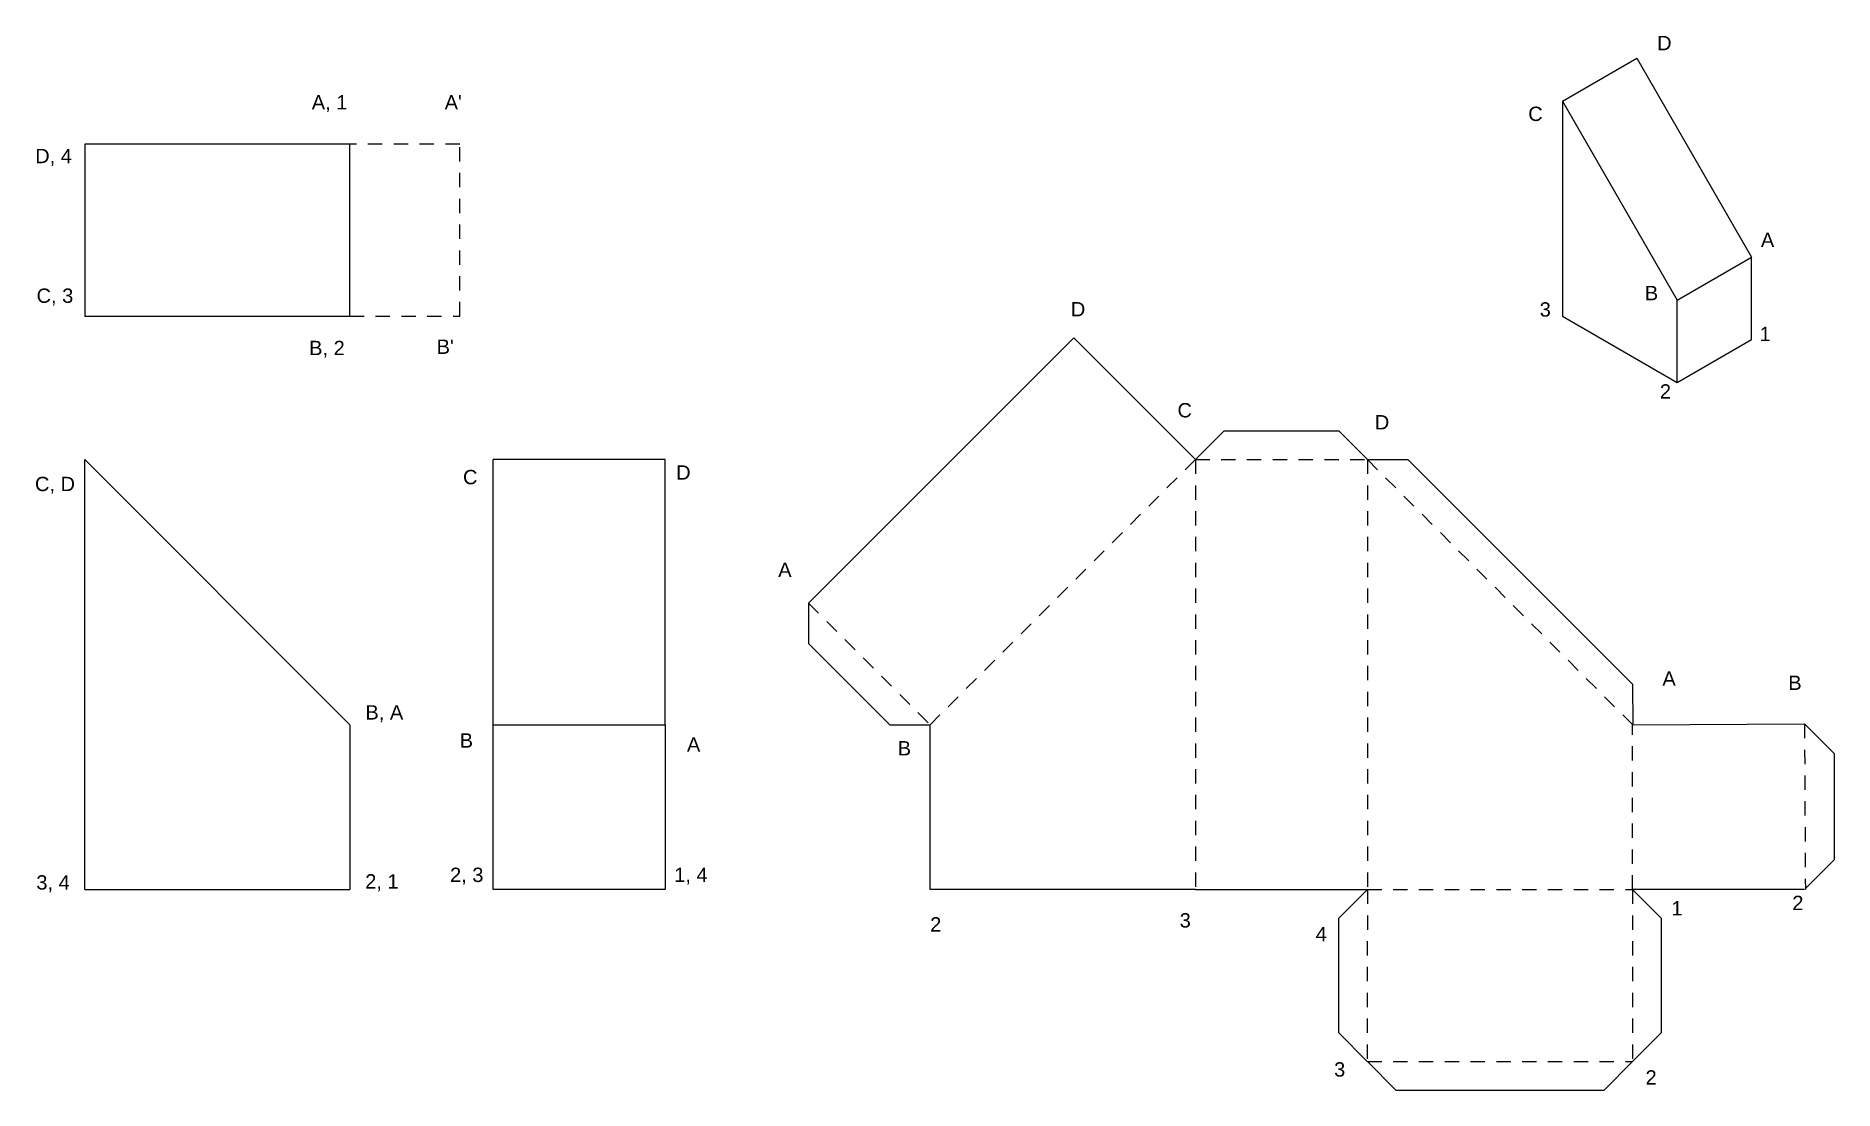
# Model space of a CAD drawing. Header units: inches. Extents: x 1.6 to 17.3, y 0.3 to 9.4.
import ezdxf

# ---------------------------------------------------------------- set-up
doc = ezdxf.new("R2010")
doc.units = ezdxf.units.IN
doc.header["$MEASUREMENT"] = 0
doc.linetypes.add('HIDDEN2', pattern=[0.1875, 0.125, -0.0625])
doc.layers.add('Hidden', color=7, linetype='HIDDEN2')
doc.styles.get("Standard").update_dxf_attribs({"font": 'arial.ttf'})

msp = doc.modelspace()

# ---------------------------------------------------------------- linework, layer by layer
for p, q in [((14.887, 8.875), (15.536, 9.25)), ((15.536, 9.25), (16.537, 7.516)), ((14.887, 8.875), (14.887, 7)), ((14.887, 8.875), (15.888, 7.141)), ((4.312, 8.5), (2, 8.5)), ((2, 8.5), (2, 7)), ((4.312, 7), (4.312, 8.5)), ((15.888, 7.141), (16.537, 7.516)), ((16.537, 6.797), (16.537, 7.516)), ((15.888, 6.422), (15.888, 7.141)), ((2, 7), (4.312, 7)), ((14.887, 7), (15.888, 6.422)), ((8.312, 4.498), (10.625, 6.811)), ((10.625, 6.811), (11.686, 5.75)), ((15.888, 6.422), (16.537, 6.797)), ((11.686, 5.75), (11.936, 6)), ((11.936, 6), (12.936, 6)), ((12.936, 6), (13.186, 5.75)), ((2, 2), (2, 5.75)), ((2, 5.75), (4.312, 3.437)), ((5.562, 3.437), (5.562, 5.75)), ((7.062, 5.75), (5.562, 5.75)), ((7.062, 3.437), (7.062, 5.75)), ((13.186, 5.75), (13.539, 5.75)), ((13.539, 5.75), (15.498, 3.791)), ((8.312, 4.498), (8.312, 4.145)), ((8.312, 4.145), (9.02, 3.437)), ((15.498, 3.791), (15.5, 3.437)), ((4.312, 3.437), (4.312, 2)), ((5.562, 3.437), (7.062, 3.437)), ((5.562, 2), (5.562, 3.437)), ((7.062, 3.437), (7.062, 2)), ((9.02, 3.437), (9.373, 3.437)), ((9.373, 2), (9.373, 3.437)), ((15.498, 3.437), (16.998, 3.445)), ((16.998, 3.445), (17.256, 3.187)), ((17.256, 3.187), (17.256, 2.258)), ((17.256, 2.258), (17.006, 2.008)), ((2, 2), (4.312, 2)), ((7.062, 2), (5.562, 2)), ((11.686, 2), (9.373, 2)), ((11.686, 2), (13.186, 2)), ((12.936, 1.75), (13.186, 2)), ((16.998, 2), (15.498, 2)), ((15.498, 2), (15.748, 1.75)), ((12.936, 0.751), (12.936, 1.75)), ((15.748, 1.75), (15.748, 0.75)), ((13.185, 0.502), (12.936, 0.751)), ((15.748, 0.75), (15.498, 0.5)), ((13.186, 0.502), (13.435, 0.252)), ((15.25, 0.252), (15.498, 0.5)), ((13.435, 0.252), (15.25, 0.252))]:
    msp.add_line(p, q)
at = {"layer": 'Hidden'}
for p, q in [((5.27, 8.5), (4.312, 8.5)), ((5.27, 7), (5.27, 8.5)), ((4.312, 7), (5.27, 7)), ((11.686, 5.75), (9.373, 3.437)), ((11.686, 5.75), (11.686, 2)), ((11.686, 5.75), (13.186, 5.75)), ((13.186, 5.75), (13.186, 2)), ((13.186, 5.75), (15.5, 3.436)), ((8.312, 4.498), (9.373, 3.437)), ((15.498, 2), (15.498, 3.437)), ((16.998, 3.445), (17.006, 2)), ((13.186, 2), (13.185, 0.502)), ((13.186, 2), (15.498, 2)), ((15.498, 2), (15.498, 0.5)), ((13.186, 0.502), (15.498, 0.502))]:
    msp.add_line(p, q, dxfattribs=at)

# ---------------------------------------------------------------- texts
for s, p in [('D', (15.713, 9.32)), ('A, 1', (3.98, 8.804)), ("A'", (5.139, 8.804)), ('C', (14.589, 8.703)), ('D, 4', (1.568, 8.335)), ('A', (16.618, 7.604)), ('C, 3', (1.58, 7.117)), ('B', (15.606, 7.14)), ('D', (10.6, 6.999)), ('3', (14.689, 6.997)), ('1', (16.607, 6.783)), ('B, 2', (3.957, 6.661)), ("B'", (5.069, 6.672)), ('2', (15.737, 6.282)), ('C', (11.53, 6.118)), ('D', (13.251, 6.013)), ('C', (5.299, 5.535)), ('D', (7.158, 5.575)), ('C, D', (1.566, 5.475)), ('A', (8.048, 4.727)), ('A', (15.759, 3.778)), ('B', (16.857, 3.741)), ('B, A', (4.448, 3.483)), ('B', (5.27, 3.238)), ('A', (7.252, 3.203)), ('B', (9.09, 3.17)), ('3, 4', (1.578, 2)), ('2, 1', (4.446, 2.009)), ('2, 3', (5.186, 2.066)), ('1, 4', (7.141, 2.066)), ('1', (15.838, 1.774)), ('2', (16.892, 1.821)), ('2', (9.373, 1.634)), ('3', (11.549, 1.669)), ('4', (12.735, 1.549)), ('3', (12.896, 0.369)), ('2', (15.612, 0.299))]:
    msp.add_text(s, height=0.125).set_placement(p)

doc.saveas('drawing.dxf')
